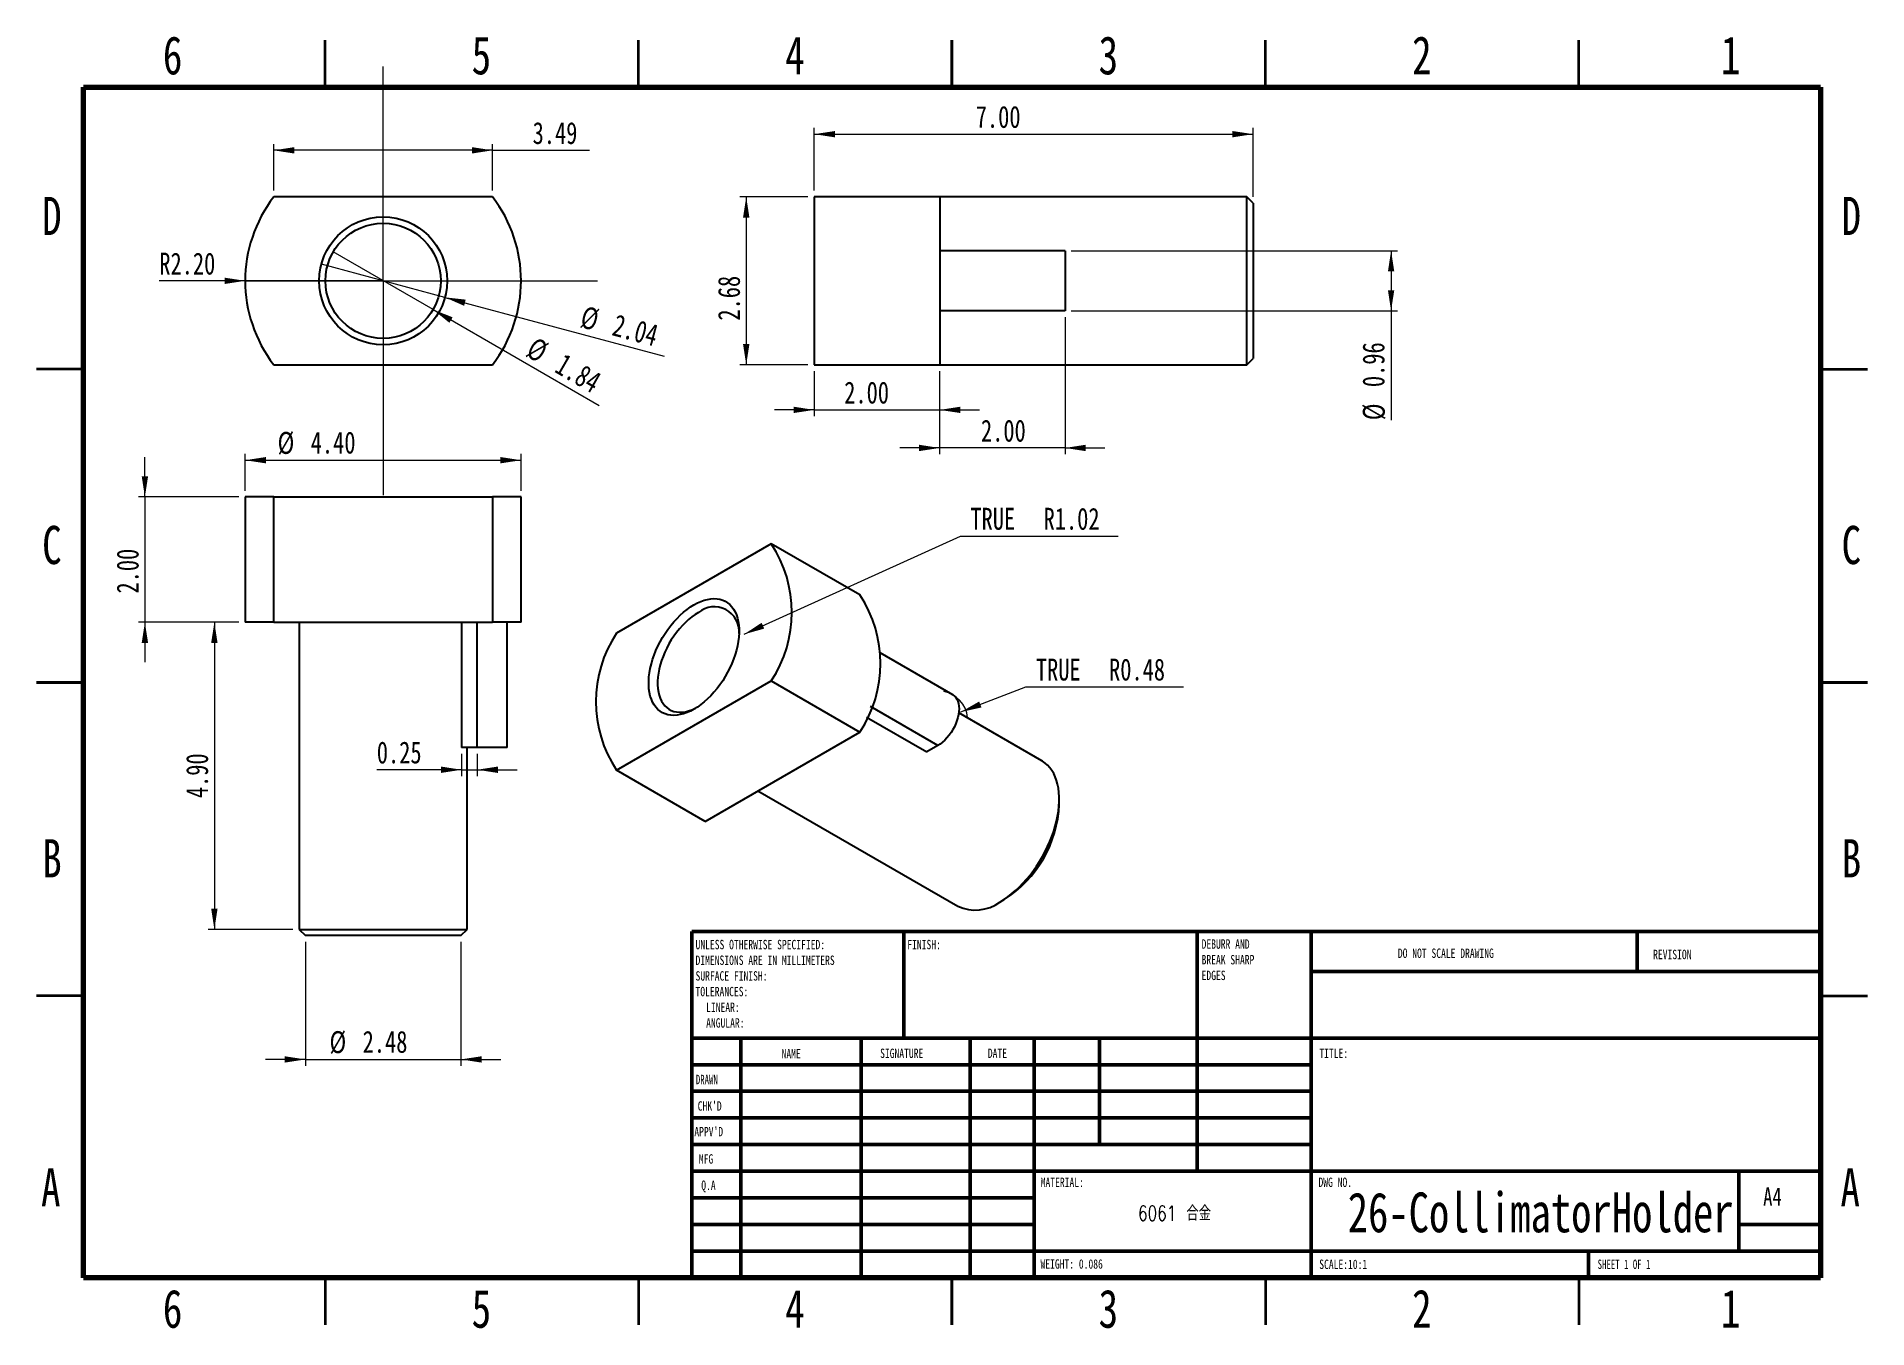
# Model space of a CAD drawing. Header units: millimetres. Extents: x 2 to 294, y 2 to 208.
import ezdxf

# ---------------------------------------------------------------- set-up
doc = ezdxf.new("R2010")
doc.units = ezdxf.units.MM
doc.styles.add('SLDTEXTSTYLE0', font='TXT', dxfattribs={"width": 0.75})
doc.styles.add('SLDTEXTSTYLE1', font='TXT', dxfattribs={"width": 0.686449})
doc.styles.add('SLDTEXTSTYLE2', font='TXT', dxfattribs={"width": 0.6875})
doc.styles.add('SLDTEXTSTYLE3', font='TXT', dxfattribs={"width": 0.75, "bigfont": 'bigfont'})
doc.dimstyles.new('SLDDIMSTYLE0', dxfattribs={"dimtxt": 3.5, "dimasz": 3.302, "dimexe": 0, "dimexo": 0.0625, "dimgap": 0.875, "dimtad": 1, "dimlfac": 0.1, "dimrnd": 1e-09, "dimzin": 12, "dimdsep": 46, "dimtxsty": 'SLDTEXTSTYLE0', "dimblk1": 'NONE', "dimsah": 1, "dimcen": 0, "dimadec": 0, "dimazin": 3, "dimtfac": 1, "dimtmove": 0, "dimatfit": 3, "dimldrblk": 'NONE', "dimfxl": 0, "dimfrac": 2, "dimtolj": 1, "dimtzin": 12, "dimarcsym": 0})
doc.dimstyles.new('SLDDIMSTYLE1', dxfattribs={"dimtxt": 3.5, "dimasz": 3.302, "dimexe": 0, "dimexo": 0.0625, "dimgap": 0.875, "dimtad": 1, "dimlfac": 0.1, "dimrnd": 1e-09, "dimzin": 4, "dimdsep": 46, "dimtxsty": 'SLDTEXTSTYLE0', "dimsah": 1, "dimcen": 0, "dimadec": 0, "dimazin": 1, "dimtfac": 1, "dimtofl": 0, "dimtmove": 0, "dimatfit": 3, "dimfxl": 0, "dimfrac": 2, "dimtolj": 1, "dimtzin": 12, "dimarcsym": 0})
doc.dimstyles.new('SLDDIMSTYLE2', dxfattribs={"dimtxt": 3.5, "dimasz": 3.302, "dimexe": 0, "dimexo": 0.0625, "dimgap": 0.875, "dimtad": 1, "dimlfac": 0.1, "dimrnd": 1e-09, "dimzin": 12, "dimdsep": 46, "dimtxsty": 'SLDTEXTSTYLE0', "dimsah": 1, "dimcen": 0.09, "dimadec": 0, "dimazin": 3, "dimtfac": 1, "dimtofl": 0, "dimtmove": 0, "dimatfit": 3, "dimfxl": 0, "dimfrac": 2, "dimtolj": 1, "dimtzin": 12, "dimarcsym": 0})
doc.dimstyles.new('SLDDIMSTYLE3', dxfattribs={"dimtxt": 3.5, "dimasz": 3.302, "dimexe": 0, "dimexo": 0.0625, "dimgap": 0.875, "dimtad": 1, "dimlfac": 0.1, "dimrnd": 1e-09, "dimzin": 4, "dimdsep": 46, "dimtxsty": 'SLDTEXTSTYLE0', "dimsah": 1, "dimcen": 0.09, "dimadec": 0, "dimazin": 1, "dimtfac": 1, "dimtofl": 0, "dimtmove": 0, "dimatfit": 3, "dimfxl": 0, "dimfrac": 2, "dimtolj": 1, "dimtzin": 12, "dimarcsym": 0})
doc.dimstyles.new('SLDDIMSTYLE4', dxfattribs={"dimtxt": 3.5, "dimasz": 3.302, "dimexe": 0, "dimexo": 0.0625, "dimgap": 0.875, "dimtad": 1, "dimlfac": 0.1, "dimrnd": 1e-09, "dimzin": 4, "dimdsep": 46, "dimtxsty": 'SLDTEXTSTYLE0', "dimsah": 1, "dimcen": 0.09, "dimadec": 0, "dimazin": 1, "dimtfac": 1, "dimtmove": 0, "dimatfit": 0, "dimfxl": 0, "dimfrac": 2, "dimtolj": 1, "dimtzin": 12, "dimarcsym": 0})
doc.dimstyles.new('SLDDIMSTYLE5', dxfattribs={"dimtxt": 3.5, "dimasz": 3.302, "dimexe": 0, "dimexo": 0.0625, "dimgap": 0.875, "dimtad": 1, "dimlfac": 0.1, "dimrnd": 1e-09, "dimdsep": 46, "dimtxsty": 'SLDTEXTSTYLE0', "dimsah": 1, "dimcen": 0.09, "dimadec": 0, "dimazin": 2, "dimtfac": 1, "dimtofl": 0, "dimtmove": 0, "dimatfit": 3, "dimfxl": 0, "dimfrac": 2, "dimtolj": 1, "dimtzin": 12, "dimarcsym": 0})
doc.dimstyles.new('SLDDIMSTYLE6', dxfattribs={"dimtxt": 3.5, "dimasz": 3.302, "dimexe": 0, "dimexo": 0.0625, "dimgap": 0.875, "dimtad": 1, "dimlfac": 0.1, "dimrnd": 1e-09, "dimzin": 12, "dimdsep": 46, "dimtxsty": 'SLDTEXTSTYLE0', "dimsah": 1, "dimcen": 0.09, "dimadec": 0, "dimazin": 3, "dimtfac": 1, "dimtmove": 0, "dimatfit": 0, "dimfxl": 0, "dimfrac": 2, "dimtolj": 1, "dimtzin": 12, "dimarcsym": 0})
doc.dimstyles.new('SLDDIMSTYLE7', dxfattribs={"dimtxt": 3.5, "dimasz": 3.302, "dimexe": 0, "dimexo": 0.0625, "dimgap": 0.875, "dimtad": 1, "dimlfac": 0.1, "dimrnd": 1e-09, "dimdsep": 46, "dimtxsty": 'SLDTEXTSTYLE0', "dimsah": 1, "dimcen": 0.09, "dimadec": 0, "dimazin": 2, "dimtfac": 1, "dimtmove": 0, "dimatfit": 0, "dimfxl": 0, "dimfrac": 2, "dimtolj": 1, "dimtzin": 12, "dimarcsym": 0})
doc.dimstyles.new('SLDDIMSTYLE8', dxfattribs={"dimtxt": 3.5, "dimasz": 3.302, "dimexe": 0, "dimexo": 0.0625, "dimgap": 0.875, "dimtad": 0, "dimtih": 1, "dimtoh": 1, "dimlfac": 0.1, "dimrnd": 1e-09, "dimzin": 12, "dimdsep": 46, "dimtxsty": 'SLDTEXTSTYLE0', "dimsah": 1, "dimcen": 0, "dimadec": 0, "dimazin": 3, "dimtfac": 1, "dimtofl": 0, "dimtmove": 0, "dimatfit": 3, "dimfxl": 0, "dimfrac": 2, "dimtolj": 1, "dimtzin": 12, "dimarcsym": 0})
doc.dimstyles.new('SLDDIMSTYLE9', dxfattribs={"dimtxt": 3.5, "dimasz": 3.302, "dimexe": 0, "dimexo": 0.0625, "dimgap": 0.875, "dimtad": 0, "dimtih": 1, "dimtoh": 1, "dimlfac": 0.1, "dimrnd": 1e-09, "dimdsep": 46, "dimtxsty": 'SLDTEXTSTYLE0', "dimsah": 1, "dimcen": 0, "dimadec": 0, "dimazin": 2, "dimtfac": 1, "dimtofl": 0, "dimtmove": 0, "dimatfit": 3, "dimfxl": 0, "dimfrac": 2, "dimtolj": 1, "dimtzin": 12, "dimarcsym": 0})

# ---------------------------------------------------------------- blocks, each defined once
blk = doc.blocks.new('SW_NOTE_0')
at = {"color": 0, "linetype": 'Continuous', "lineweight": 0, "char_height": 1.5, "attachment_point": 1, "style": 'SLDTEXTSTYLE0'}
for s, insert in [('UNLESS OTHERWISE SPECIFIED:', (0, 1.93)), ('DIMENSIONS ARE IN MILLIMETERS', (0, -0.57)), ('TOLERANCES:', (0, -5.57)), ('SURFACE FINISH:', (0, -3.07)), ('LINEAR:', (1.69, -8.07)), ('ANGULAR:', (1.69, -10.57))]:
    blk.add_mtext(s, dxfattribs=dict(at, insert=insert))
blk = doc.blocks.new('SW_NOTE_0_1')
at = {"color": 0, "linetype": 'Continuous', "lineweight": 0, "char_height": 1.5, "attachment_point": 1, "style": 'SLDTEXTSTYLE0'}
for s, insert in [('DEBURR AND', (0, 1.93)), ('BREAK SHARP', (0, -0.57)), ('EDGES', (0, -3.07))]:
    blk.add_mtext(s, dxfattribs=dict(at, insert=insert))
blk = doc.blocks.new('_D')
at = {"color": 7, "linetype": 'Continuous', "lineweight": 0}
for q in [(49.8, 173.68), (92.24, 149.17)]:
    blk.add_line((65.74, 164.48), q, dxfattribs=at)
at = {"color": 7, "linetype": 'Continuous', "lineweight": 18}
blk.add_solid([(65.74, 164.48), (68.34, 162.38), (68.85, 163.26)], dxfattribs=at)
at = {"color": 7, "linetype": 'Continuous', "lineweight": 18, "char_height": 3.5, "attachment_point": 1, "rotation": 330, "style": 'SLDTEXTSTYLE0'}
for s, insert in [('%%c', (82.08, 160.24)), ('1.84', (86.68, 157.65))]:
    blk.add_mtext(s, dxfattribs=dict(at, insert=insert))
blk = doc.blocks.new('_None')
blk = doc.blocks.new('_D_1')
at = {"color": 7, "linetype": 'Continuous', "lineweight": 0}
for q in [(47.92, 171.72), (102.58, 157.07)]:
    blk.add_line((67.62, 166.44), q, dxfattribs=at)
at = {"color": 7, "linetype": 'Continuous', "lineweight": 18}
blk.add_solid([(67.62, 166.44), (70.68, 165.09), (70.94, 166.07)], dxfattribs=at)
at = {"color": 7, "linetype": 'Continuous', "lineweight": 18, "char_height": 3.5, "attachment_point": 1, "rotation": 345, "style": 'SLDTEXTSTYLE0'}
for s, insert in [('%%c', (89.9, 165.13)), ('2.04', (95.01, 163.82))]:
    blk.add_mtext(s, dxfattribs=dict(at, insert=insert))
blk = doc.blocks.new('_D_2')
at = {"color": 7, "linetype": 'Continuous', "lineweight": 0}
for q in [(22.07, 169.08), (57.77, 169.08)]:
    blk.add_line((35.77, 169.08), q, dxfattribs=at)
at = {"color": 7, "linetype": 'Continuous', "lineweight": 18}
blk.add_solid([(35.77, 169.08), (32.47, 169.58), (32.47, 168.57)], dxfattribs=at)
at = {"color": 7, "linetype": 'Continuous', "lineweight": 18, "insert": (22.07, 173.58), "char_height": 3.5, "attachment_point": 1, "style": 'SLDTEXTSTYLE0'}
blk.add_mtext('R2.20', dxfattribs=at)
blk = doc.blocks.new('_D_3')
at = {"color": 7, "linetype": 'Continuous', "lineweight": 0}
for p, q in [((40.32, 183.48), (40.32, 190.9)), ((75.22, 189.9), (40.32, 189.9)), ((75.22, 183.48), (75.22, 190.9)), ((75.22, 189.9), (90.66, 189.9))]:
    blk.add_line(p, q, dxfattribs=at)
at = {"color": 7, "linetype": 'Continuous', "lineweight": 18}
for points in [[(40.32, 189.9), (43.62, 189.39), (43.62, 190.41)], [(75.22, 189.9), (71.92, 190.41), (71.92, 189.39)]]:
    blk.add_solid(points, dxfattribs=at)
at = {"color": 7, "linetype": 'Continuous', "lineweight": 18, "insert": (81.61, 194.41), "char_height": 3.5, "attachment_point": 1, "style": 'SLDTEXTSTYLE0'}
blk.add_mtext('3.49', dxfattribs=at)
blk = doc.blocks.new('SW_CENTERMARKSYMBOL_0')
at = {"color": 0, "linetype": 'Continuous', "lineweight": 18}
for p, q in [((0, 25), (0, 34.2)), ((0, 0), (0, 25)), ((-25, 0), (-34.2, 0)), ((0, 0), (-25, 0)), ((0, 0), (0, -25)), ((0, 0), (25, 0)), ((25, 0), (34.2, 0)), ((0, -25), (0, -34.2))]:
    blk.add_line(p, q, dxfattribs=at)
blk = doc.blocks.new('_D_4')
at = {"color": 7, "linetype": 'Continuous', "lineweight": 0}
for p, q in [((125.53, 182.48), (114.68, 182.48)), ((115.68, 182.48), (115.68, 155.68)), ((125.53, 155.68), (114.68, 155.68))]:
    blk.add_line(p, q, dxfattribs=at)
at = {"color": 7, "linetype": 'Continuous', "lineweight": 18}
for points in [[(115.68, 182.48), (115.17, 179.17), (116.19, 179.17)], [(115.68, 155.68), (116.19, 158.98), (115.17, 158.98)]]:
    blk.add_solid(points, dxfattribs=at)
at = {"color": 7, "linetype": 'Continuous', "lineweight": 18, "insert": (111.17, 162.73), "char_height": 3.5, "attachment_point": 1, "rotation": 90, "style": 'SLDTEXTSTYLE0'}
blk.add_mtext('2.68', dxfattribs=at)
blk = doc.blocks.new('_D_5')
at = {"color": 7, "linetype": 'Continuous', "lineweight": 0}
for p, q in [((126.53, 183.48), (126.53, 193.48)), ((196.53, 182.48), (196.53, 193.48)), ((126.53, 192.48), (196.53, 192.48))]:
    blk.add_line(p, q, dxfattribs=at)
at = {"color": 7, "linetype": 'Continuous', "lineweight": 18}
for points in [[(126.53, 192.48), (129.84, 191.97), (129.84, 192.98)], [(196.53, 192.48), (193.23, 192.98), (193.23, 191.97)]]:
    blk.add_solid(points, dxfattribs=at)
at = {"color": 7, "linetype": 'Continuous', "lineweight": 18, "insert": (152.29, 196.99), "char_height": 3.5, "attachment_point": 1, "style": 'SLDTEXTSTYLE0'}
blk.add_mtext('7.00', dxfattribs=at)
blk = doc.blocks.new('_D_6')
at = {"color": 7, "linetype": 'Continuous', "lineweight": 0}
for p, q in [((126.53, 154.68), (126.53, 147.48)), ((146.53, 154.68), (146.53, 147.48)), ((126.53, 148.48), (120.18, 148.48)), ((126.53, 148.48), (146.53, 148.48)), ((146.53, 148.48), (152.88, 148.48))]:
    blk.add_line(p, q, dxfattribs=at)
at = {"color": 7, "linetype": 'Continuous', "lineweight": 18}
for points in [[(126.53, 148.48), (123.23, 148.99), (123.23, 147.98)], [(146.53, 148.48), (149.84, 147.98), (149.84, 148.99)]]:
    blk.add_solid(points, dxfattribs=at)
at = {"color": 7, "linetype": 'Continuous', "lineweight": 18, "insert": (131.31, 153), "char_height": 3.5, "attachment_point": 1, "style": 'SLDTEXTSTYLE0'}
blk.add_mtext('2.00', dxfattribs=at)
blk = doc.blocks.new('_D_7')
at = {"color": 7, "linetype": 'Continuous', "lineweight": 0}
for p, q in [((166.53, 163.28), (166.53, 141.41)), ((146.53, 154.68), (146.53, 141.41)), ((146.53, 142.41), (140.18, 142.41)), ((166.53, 142.41), (146.53, 142.41)), ((166.53, 142.41), (172.88, 142.41))]:
    blk.add_line(p, q, dxfattribs=at)
at = {"color": 7, "linetype": 'Continuous', "lineweight": 18}
for points in [[(146.53, 142.41), (143.23, 142.92), (143.23, 141.9)], [(166.53, 142.41), (169.84, 141.9), (169.84, 142.92)]]:
    blk.add_solid(points, dxfattribs=at)
at = {"color": 7, "linetype": 'Continuous', "lineweight": 18, "insert": (153.12, 146.92), "char_height": 3.5, "attachment_point": 1, "style": 'SLDTEXTSTYLE0'}
blk.add_mtext('2.00', dxfattribs=at)
blk = doc.blocks.new('_D_8')
at = {"color": 7, "linetype": 'Continuous', "lineweight": 0}
for p, q in [((167.53, 173.88), (219.53, 173.88)), ((218.53, 173.88), (218.53, 164.28)), ((167.53, 164.28), (219.53, 164.28)), ((218.53, 164.28), (218.53, 146.84))]:
    blk.add_line(p, q, dxfattribs=at)
at = {"color": 7, "linetype": 'Continuous', "lineweight": 18}
for points in [[(218.53, 173.88), (218.03, 170.57), (219.04, 170.57)], [(218.53, 164.28), (219.04, 167.58), (218.03, 167.58)]]:
    blk.add_solid(points, dxfattribs=at)
at = {"color": 7, "linetype": 'Continuous', "lineweight": 18, "char_height": 3.5, "attachment_point": 1, "rotation": 90, "style": 'SLDTEXTSTYLE0'}
for s, insert in [('0.96', (213.97, 152.12)), ('%%c', (214.02, 146.84))]:
    blk.add_mtext(s, dxfattribs=dict(at, insert=insert))
blk = doc.blocks.new('_D_9')
at = {"color": 7, "linetype": 'Continuous', "lineweight": 0}
for p, q in [((45.37, 63.59), (45.37, 43.84)), ((70.17, 63.59), (70.17, 43.84)), ((45.37, 44.84), (39.02, 44.84)), ((45.37, 44.84), (70.17, 44.84)), ((70.17, 44.84), (76.52, 44.84))]:
    blk.add_line(p, q, dxfattribs=at)
at = {"color": 7, "linetype": 'Continuous', "lineweight": 18}
for points in [[(45.37, 44.84), (42.07, 45.34), (42.07, 44.33)], [(70.17, 44.84), (73.47, 44.33), (73.47, 45.34)]]:
    blk.add_solid(points, dxfattribs=at)
at = {"color": 7, "linetype": 'Continuous', "lineweight": 18, "char_height": 3.5, "attachment_point": 1, "style": 'SLDTEXTSTYLE0'}
for s, insert in [('%%c', (49.22, 49.35)), ('2.48', (54.5, 49.4))]:
    blk.add_mtext(s, dxfattribs=dict(at, insert=insert))
blk = doc.blocks.new('_D_10')
at = {"color": 7, "linetype": 'Continuous', "lineweight": 0}
for p, q in [((34.77, 114.59), (29.85, 114.59)), ((30.85, 114.59), (30.85, 65.59)), ((43.37, 65.59), (29.85, 65.59))]:
    blk.add_line(p, q, dxfattribs=at)
at = {"color": 7, "linetype": 'Continuous', "lineweight": 18}
for points in [[(30.85, 114.59), (30.34, 111.29), (31.36, 111.29)], [(30.85, 65.59), (31.36, 68.9), (30.34, 68.9)]]:
    blk.add_solid(points, dxfattribs=at)
at = {"color": 7, "linetype": 'Continuous', "lineweight": 18, "insert": (26.34, 86.53), "char_height": 3.5, "attachment_point": 1, "rotation": 90, "style": 'SLDTEXTSTYLE0'}
blk.add_mtext('4.90', dxfattribs=at)
blk = doc.blocks.new('_D_11')
at = {"color": 7, "linetype": 'Continuous', "lineweight": 0}
for p, q in [((19.77, 134.59), (19.77, 140.94)), ((34.77, 134.59), (18.77, 134.59)), ((19.77, 134.59), (19.77, 114.59)), ((34.77, 114.59), (18.77, 114.59)), ((19.77, 114.59), (19.77, 108.24))]:
    blk.add_line(p, q, dxfattribs=at)
at = {"color": 7, "linetype": 'Continuous', "lineweight": 18}
for points in [[(19.77, 134.59), (20.28, 137.9), (19.26, 137.9)], [(19.77, 114.59), (19.26, 111.29), (20.28, 111.29)]]:
    blk.add_solid(points, dxfattribs=at)
at = {"color": 7, "linetype": 'Continuous', "lineweight": 18, "insert": (15.26, 119.18), "char_height": 3.5, "attachment_point": 1, "rotation": 90, "style": 'SLDTEXTSTYLE0'}
blk.add_mtext('2.00', dxfattribs=at)
blk = doc.blocks.new('_D_12')
at = {"color": 7, "linetype": 'Continuous', "lineweight": 0}
for p, q in [((35.77, 135.59), (35.77, 141.45)), ((35.77, 140.45), (79.77, 140.45)), ((79.77, 135.59), (79.77, 141.45))]:
    blk.add_line(p, q, dxfattribs=at)
at = {"color": 7, "linetype": 'Continuous', "lineweight": 18}
for points in [[(35.77, 140.45), (39.07, 139.95), (39.07, 140.96)], [(79.77, 140.45), (76.47, 140.96), (76.47, 139.95)]]:
    blk.add_solid(points, dxfattribs=at)
at = {"color": 7, "linetype": 'Continuous', "lineweight": 18, "char_height": 3.5, "attachment_point": 1, "style": 'SLDTEXTSTYLE0'}
for s, insert in [('%%c', (40.94, 144.97)), ('4.40', (46.22, 145.02))]:
    blk.add_mtext(s, dxfattribs=dict(at, insert=insert))
blk = doc.blocks.new('_D_13')
at = {"color": 7, "linetype": 'Continuous', "lineweight": 0}
for p, q in [((70.28, 93.59), (70.28, 90.06)), ((72.77, 93.59), (72.77, 90.06)), ((70.28, 91.06), (56.76, 91.06)), ((70.28, 91.06), (72.77, 91.06)), ((72.77, 91.06), (79.12, 91.06))]:
    blk.add_line(p, q, dxfattribs=at)
at = {"color": 7, "linetype": 'Continuous', "lineweight": 18}
for points in [[(70.28, 91.06), (66.98, 91.57), (66.98, 90.55)], [(72.77, 91.06), (76.07, 90.55), (76.07, 91.57)]]:
    blk.add_solid(points, dxfattribs=at)
at = {"color": 7, "linetype": 'Continuous', "lineweight": 18, "insert": (56.76, 95.57), "char_height": 3.5, "attachment_point": 1, "style": 'SLDTEXTSTYLE0'}
blk.add_mtext('0.25', dxfattribs=at)
blk = doc.blocks.new('_D_14')
at = {"color": 7, "linetype": 'Continuous', "lineweight": 0}
for p, q in [((115.34, 112.68), (149.84, 128.35)), ((149.84, 128.35), (174.99, 128.35))]:
    blk.add_line(p, q, dxfattribs=at)
at = {"color": 7, "linetype": 'Continuous', "lineweight": 18}
blk.add_solid([(115.34, 112.68), (118.55, 113.58), (118.13, 114.51)], dxfattribs=at)
at = {"color": 7, "linetype": 'Continuous', "lineweight": 18, "char_height": 3.5, "attachment_point": 1, "style": 'SLDTEXTSTYLE0'}
for s, insert in [('TRUE', (151.43, 132.86)), ('R1.02', (163.11, 132.86))]:
    blk.add_mtext(s, dxfattribs=dict(at, insert=insert))
blk = doc.blocks.new('_D_15')
at = {"color": 7, "linetype": 'Continuous', "lineweight": 0}
for p, q in [((149.93, 100.28), (160.29, 104.29)), ((160.29, 104.29), (185.44, 104.29))]:
    blk.add_line(p, q, dxfattribs=at)
at = {"color": 7, "linetype": 'Continuous', "lineweight": 18}
blk.add_arc((146.23, 98.84), 4.8, 6.8648, 78.3539, dxfattribs=at)
blk.add_solid([(149.93, 100.28), (153.2, 101), (152.83, 101.95)], dxfattribs=at)
at = {"color": 7, "linetype": 'Continuous', "lineweight": 18, "char_height": 3.5, "attachment_point": 1, "style": 'SLDTEXTSTYLE0'}
for s, insert in [('TRUE', (161.88, 108.8)), ('R0.48', (173.55, 108.8))]:
    blk.add_mtext(s, dxfattribs=dict(at, insert=insert))

msp = doc.modelspace()

# ---------------------------------------------------------------- linework, layer by layer
at = {"color": 7, "linetype": 'Continuous', "lineweight": 35}
for p, q in [((48.5, 200), (48.5, 207.5)), ((98.5, 200), (98.5, 207.5)), ((148.5, 207.5), (148.5, 200)), ((148.5, 200), (148.5, 207.5)), ((198.5, 200), (198.5, 207.5)), ((248.5, 200), (248.5, 207.5)), ((10, 155), (2.5, 155)), ((287, 155), (294.5, 155)), ((2.5, 105), (10, 105)), ((10, 105), (2.5, 105)), ((294.5, 105), (287, 105)), ((287, 105), (294.5, 105)), ((10, 55), (2.5, 55)), ((287, 55), (294.5, 55)), ((48.5, 10), (48.5, 2.5)), ((98.5, 10), (98.5, 2.5)), ((148.5, 2.5), (148.5, 10)), ((148.5, 10), (148.5, 2.5)), ((198.5, 10), (198.5, 2.5)), ((248.5, 10), (248.5, 2.5))]:
    msp.add_line(p, q, dxfattribs=at)
at = {"color": 7, "linetype": 'Continuous', "lineweight": 70}
for p, q in [((10, 10), (10, 200)), ((10, 200), (287, 200)), ((287, 200), (287, 10)), ((287, 10), (10, 10))]:
    msp.add_line(p, q, dxfattribs=at)
at = {"color": 7, "linetype": 'Continuous', "lineweight": 25}
for p, q in [((75.217, 182.476), (40.321, 182.476)), ((146.533, 182.476), (126.533, 182.476)), ((126.533, 182.476), (126.533, 155.676)), ((195.533, 182.476), (146.533, 182.476)), ((146.533, 182.476), (146.533, 155.676)), ((196.533, 181.476), (195.533, 182.476)), ((195.533, 155.676), (195.533, 182.476)), ((196.533, 181.476), (196.533, 156.676)), ((166.533, 173.876), (146.533, 173.876)), ((166.533, 173.876), (166.533, 164.276)), ((166.533, 164.276), (146.533, 164.276)), ((40.321, 155.676), (75.217, 155.676)), ((126.533, 155.676), (146.533, 155.676)), ((146.533, 155.676), (195.533, 155.676)), ((195.533, 155.676), (196.533, 156.676)), ((35.769, 134.593), (35.769, 114.593)), ((40.321, 134.593), (35.769, 134.593)), ((40.321, 114.593), (40.321, 134.593)), ((40.321, 134.593), (75.217, 134.593)), ((75.217, 134.593), (75.217, 114.593)), ((79.769, 134.593), (75.217, 134.593)), ((79.769, 114.593), (79.769, 134.593)), ((119.672, 127.113), (94.997, 112.868)), ((133.815, 118.949), (119.672, 127.113)), ((40.321, 114.593), (35.769, 114.593)), ((40.321, 114.593), (57.769, 114.593)), ((44.369, 114.593), (44.369, 65.593)), ((57.769, 114.593), (75.217, 114.593)), ((70.28, 114.593), (70.28, 94.593)), ((72.769, 94.593), (72.769, 114.593)), ((79.769, 114.593), (75.217, 114.593)), ((77.569, 94.593), (77.569, 114.593)), ((148.625, 103.001), (137.033, 109.693)), ((94.997, 90.985), (119.672, 105.23)), ((119.672, 105.23), (133.815, 97.065)), ((134.86, 99.453), (144.465, 93.908)), ((162.825, 92.488), (149.574, 100.137)), ((121.477, 89.943), (133.815, 97.065)), ((72.769, 94.593), (70.28, 94.593)), ((71.169, 65.593), (71.169, 94.593)), ((77.569, 94.593), (72.769, 94.593)), ((146.226, 94.924), (144.465, 93.908)), ((109.139, 82.821), (94.997, 90.985)), ((109.139, 82.821), (121.477, 89.943)), ((117.553, 87.678), (149.426, 69.278)), ((165.6, 85.536), (165.6, 86.353)), ((156.127, 69.942), (156.834, 70.35)), ((44.369, 65.593), (45.369, 64.593)), ((44.369, 65.593), (57.769, 65.593)), ((57.769, 64.593), (45.369, 64.593)), ((57.769, 65.593), (71.169, 65.593)), ((70.169, 64.593), (57.769, 64.593)), ((70.169, 64.593), (71.169, 65.593))]:
    msp.add_line(p, q, dxfattribs=at)
at = {"color": 8, "linetype": 'Continuous', "lineweight": 25}
msp.add_line((146.226, 94.924), (135.475, 101.13), dxfattribs=at)
at = {"color": 7, "linetype": 'Continuous', "lineweight": 50}
for p, q in [((107, 65.25), (287, 65.25)), ((107, 65.25), (107, 10)), ((140.8, 48.25), (140.8, 65.25)), ((187.6, 65.25), (187.6, 27)), ((205.8, 65.25), (205.8, 10)), ((257.8, 58.875), (257.8, 65.25)), ((287, 58.875), (205.8, 58.875)), ((287, 48.25), (107, 48.25)), ((114.8, 48.25), (114.8, 10)), ((133.991, 48.25), (133.991, 10)), ((151.399, 48.25), (151.399, 10)), ((161.6, 10), (161.6, 48.25)), ((172, 31.25), (172, 48.25)), ((205.8, 44), (107, 44)), ((205.8, 39.75), (107, 39.75)), ((205.8, 35.5), (107, 35.5)), ((205.8, 31.25), (107, 31.25)), ((161.6, 27), (107, 27)), ((161.6, 27), (287, 27)), ((274, 14.25), (274, 27)), ((161.6, 22.75), (107, 22.75)), ((161.6, 18.5), (107, 18.5)), ((287, 18.5), (274, 18.5)), ((107, 14.25), (287, 14.25)), ((250, 10), (250, 14.25))]:
    msp.add_line(p, q, dxfattribs=at)
at = {"color": 7, "linetype": 'Continuous', "lineweight": 25, "flags": 128}
for points in [[(107.335, 117.378), (107.887, 117.672), (108.436, 117.915), (108.978, 118.107), (109.511, 118.246), (110.031, 118.33), (110.535, 118.36), (111.02, 118.336), (111.484, 118.257), (111.924, 118.123), (112.336, 117.937), (112.719, 117.699), (113.071, 117.409), (113.389, 117.071), (113.671, 116.685), (113.916, 116.255), (114.123, 115.783), (114.289, 115.271), (114.415, 114.722), (114.5, 114.14), (114.542, 113.528), (114.542, 112.89), (114.5, 112.23), (114.415, 111.551), (114.289, 110.857), (114.123, 110.152), (113.916, 109.441), (113.671, 108.728), (113.389, 108.016), (113.071, 107.311), (112.719, 106.616), (112.336, 105.935), (111.924, 105.272), (111.484, 104.632), (111.02, 104.017), (110.535, 103.432), (110.031, 102.88), (109.511, 102.364), (108.978, 101.888), (108.436, 101.453), (107.887, 101.063), (107.335, 100.72), (106.783, 100.426), (106.234, 100.182), (105.691, 99.99), (105.159, 99.852), (104.639, 99.767), (104.134, 99.737), (103.649, 99.762), (103.185, 99.841), (102.746, 99.974), (102.333, 100.161), (101.95, 100.399), (101.599, 100.688), (101.281, 101.027), (100.998, 101.412), (100.753, 101.842), (100.547, 102.315), (100.38, 102.827), (100.254, 103.376), (100.17, 103.957), (100.128, 104.569), (100.128, 105.207), (100.17, 105.868), (100.254, 106.547), (100.38, 107.241), (100.547, 107.945), (100.753, 108.656), (100.998, 109.37), (101.281, 110.081), (101.599, 110.787), (101.95, 111.482), (102.333, 112.163), (102.746, 112.825), (103.185, 113.466), (103.649, 114.08), (104.134, 114.665), (104.639, 115.217), (105.159, 115.733), (105.691, 116.21), (106.234, 116.644), (106.783, 117.034), (107.335, 117.378)], [(108.042, 116.153), (107.518, 115.826), (106.998, 115.453), (106.485, 115.036), (105.982, 114.577), (105.492, 114.08), (105.019, 113.547), (104.565, 112.983), (104.134, 112.39), (103.728, 111.773), (103.35, 111.136), (103.003, 110.483), (102.688, 109.817), (102.408, 109.144), (102.165, 108.468), (101.959, 107.793), (101.793, 107.123), (101.668, 106.464), (101.584, 105.818), (101.542, 105.191), (101.542, 104.586), (101.584, 104.007), (101.668, 103.458), (101.793, 102.943), (101.959, 102.465), (102.165, 102.027), (102.408, 101.632), (102.688, 101.282), (103.003, 100.981), (103.35, 100.728), (103.728, 100.527), (104.134, 100.379), (104.565, 100.284), (105.019, 100.244), (105.492, 100.258), (105.982, 100.326), (106.485, 100.448), (106.998, 100.623), (107.518, 100.851), (107.699, 100.941)], [(148.625, 103.001), (148.626, 103.001), (148.879, 102.819), (149.099, 102.588), (149.284, 102.31), (149.429, 101.988), (149.535, 101.626), (149.598, 101.23), (149.62, 100.803), (149.598, 100.352), (149.535, 99.882), (149.429, 99.399), (149.284, 98.908), (149.099, 98.418), (148.879, 97.932), (148.626, 97.458), (148.342, 97.001), (148.031, 96.568), (147.698, 96.163), (147.347, 95.791), (146.981, 95.459), (146.606, 95.168), (146.226, 94.924)], [(156.125, 69.941), (156.758, 70.331), (157.388, 70.768), (158.012, 71.25), (158.628, 71.775), (159.233, 72.341), (159.824, 72.945), (160.399, 73.584), (160.954, 74.256), (161.488, 74.958), (161.997, 75.686), (162.481, 76.437), (162.936, 77.208), (163.361, 77.996), (163.753, 78.796), (164.112, 79.606), (164.434, 80.421), (164.72, 81.239), (164.967, 82.055), (165.175, 82.865), (165.342, 83.667), (165.468, 84.457), (165.553, 85.23), (165.595, 85.984), (165.595, 86.715), (165.553, 87.42), (165.468, 88.096), (165.342, 88.74), (165.175, 89.349), (164.967, 89.92), (164.72, 90.45), (164.434, 90.938), (164.112, 91.381), (163.753, 91.777), (163.361, 92.124), (162.936, 92.421), (162.825, 92.488)]]:
    msp.add_lwpolyline(points, dxfattribs=at)
at = {"color": 7, "linetype": 'Continuous', "lineweight": 25}
for radius in [10.2, 9.2]:
    msp.add_circle((57.769, 169.076), radius, dxfattribs=at)
for centre, radius, start, end in [((57.769, 169.076), 22, 142.4762, 217.5238), ((57.769, 169.076), 22, 322.4762, 37.5238), ((103.13, 116.171), 19.834, 326.519, 33.481), ((110.573, 113.086), 3.976, 355.71094, 129.53143), ((117.272, 108.007), 19.834, 326.519, 33.481), ((111.54, 101.926), 19.834, 146.519, 213.481), ((146.607, 86.377), 19.012, 302.53564, 357.46436), ((152.203, 75.393), 6.716, 245.5757, 305.73476)]:
    msp.add_arc(centre, radius, start, end, dxfattribs=at)

# ---------------------------------------------------------------- block references
at = {"color": 7, "linetype": 'Continuous', "lineweight": 0}
for name, p in [('SW_CENTERMARKSYMBOL_0', (57.769, 169.076)), ('SW_NOTE_0', (107.594, 61.987)), ('SW_NOTE_0_1', (188.309, 62.069))]:
    msp.add_blockref(name, p, dxfattribs=at)

# ---------------------------------------------------------------- texts
for s, insert, char_height, attachment_point, style in [('6', (24.189, 208.114), 6.096, 2, 'SLDTEXTSTYLE0'), ('5', (73.439, 208.114), 6.096, 2, 'SLDTEXTSTYLE0'), ('4', (123.439, 208.114), 6.096, 2, 'SLDTEXTSTYLE0'), ('3', (173.439, 208.114), 6.096, 2, 'SLDTEXTSTYLE0'), ('2', (223.439, 208.114), 6.096, 2, 'SLDTEXTSTYLE0'), ('1', (272.689, 208.114), 6.096, 2, 'SLDTEXTSTYLE0'), ('D', (4.93, 182.476), 6.096, 2, 'SLDTEXTSTYLE0'), ('D', (291.93, 182.476), 6.096, 2, 'SLDTEXTSTYLE0'), ('C', (4.937, 129.976), 6.096, 2, 'SLDTEXTSTYLE0'), ('C', (291.937, 129.976), 6.096, 2, 'SLDTEXTSTYLE0'), ('B', (4.953, 79.976), 6.096, 2, 'SLDTEXTSTYLE0'), ('B', (291.953, 79.976), 6.096, 2, 'SLDTEXTSTYLE0'), ('FINISH:', (141.371, 63.919), 1.5, 1, 'SLDTEXTSTYLE0'), ('DO NOT SCALE DRAWING', (219.615, 62.533), 1.5, 1, 'SLDTEXTSTYLE0'), ('REVISION', (260.328, 62.335), 1.5, 1, 'SLDTEXTSTYLE0'), ('NAME', (121.322, 46.501), 1.5, 1, 'SLDTEXTSTYLE0'), ('SIGNATURE', (137.034, 46.562), 1.5, 1, 'SLDTEXTSTYLE0'), ('DATE', (154.215, 46.576), 1.5, 1, 'SLDTEXTSTYLE0'), ('TITLE:', (207.09, 46.576), 1.5, 1, 'SLDTEXTSTYLE0'), ('DRAWN', (107.643, 42.385), 1.5, 1, 'SLDTEXTSTYLE1'), ("CHK'D", (107.939, 38.162), 1.5, 1, 'SLDTEXTSTYLE0'), ("APPV'D", (107.402, 34.066), 1.5, 1, 'SLDTEXTSTYLE0'), ('MFG', (108.124, 29.716), 1.5, 1, 'SLDTEXTSTYLE0'), ('A', (4.757, 27.476), 6.096, 2, 'SLDTEXTSTYLE0'), ('A', (291.757, 27.476), 6.096, 2, 'SLDTEXTSTYLE0'), ('Q.A', (108.509, 25.505), 1.5, 1, 'SLDTEXTSTYLE0'), ('MATERIAL:', (162.646, 25.986), 1.5, 1, 'SLDTEXTSTYLE0'), ('DWG NO.', (206.953, 25.986), 1.5, 1, 'SLDTEXTSTYLE0'), ('26-CollimatorHolder', (242.395, 23.607), 6.35, 2, 'SLDTEXTSTYLE0'), ('A4', (277.871, 24.406), 2.9104, 1, 'SLDTEXTSTYLE0'), ('6061 合金', (183.987, 21.486), 2.3813, 2, 'SLDTEXTSTYLE3'), ('WEIGHT: 0.086', (162.618, 12.949), 1.4986, 1, 'SLDTEXTSTYLE0'), ('SCALE:10:1', (207.074, 12.9), 1.5, 1, 'SLDTEXTSTYLE0'), ('SHEET 1 OF 1', (251.478, 12.9), 1.5, 1, 'SLDTEXTSTYLE2'), ('6', (24.189, 8.114), 6.096, 2, 'SLDTEXTSTYLE0'), ('5', (73.439, 8.114), 6.096, 2, 'SLDTEXTSTYLE0'), ('4', (123.439, 8.114), 6.096, 2, 'SLDTEXTSTYLE0'), ('3', (173.439, 8.114), 6.096, 2, 'SLDTEXTSTYLE0'), ('2', (223.439, 8.114), 6.096, 2, 'SLDTEXTSTYLE0'), ('1', (272.689, 8.114), 6.096, 2, 'SLDTEXTSTYLE0')]:
    msp.add_mtext(s, dxfattribs=dict(at, insert=insert, char_height=char_height, attachment_point=attachment_point, style=style))

# ---------------------------------------------------------------- dimensions: what is measured, and where the dimension line sits
at = {"color": 7, "linetype": 'Continuous', "lineweight": 18}
for base, p1, p2, dimstyle, picture, middle in [((196.533, 192.476), (126.533, 182.476), (196.533, 181.476), 'SLDDIMSTYLE3', '_D_5', (156.817, 192.476)), ((40.321, 189.898), (75.217, 182.476), (40.321, 182.476), 'SLDDIMSTYLE2', '_D_3', (86.137, 189.898)), ((146.533, 142.41), (166.533, 164.276), (146.533, 155.676), 'SLDDIMSTYLE4', '_D_7', (157.645, 142.41)), ((146.533, 148.484), (126.533, 155.676), (146.533, 155.676), 'SLDDIMSTYLE4', '_D_6', (135.834, 148.484)), ((72.769, 91.057), (70.28, 94.593), (72.769, 94.593), 'SLDDIMSTYLE7', '_D_13', (61.289, 91.057))]:
    dim = msp.add_linear_dim(base=base, p1=p1, p2=p2, dimstyle=dimstyle, dxfattribs=at)
    dim.commit()
    dim.dimension.update_dxf_attribs({"geometry": picture, "text_midpoint": middle, "dimtype": 160})
for base, p1, p2, dimstyle, picture, middle in [((115.679, 155.676), (126.533, 182.476), (126.533, 155.676), 'SLDDIMSTYLE2', '_D_4', (115.679, 167.258)), ((19.769, 114.593), (35.769, 134.593), (35.769, 114.593), 'SLDDIMSTYLE4', '_D_11', (19.769, 123.705)), ((30.85, 65.593), (35.769, 114.593), (44.369, 65.593), 'SLDDIMSTYLE3', '_D_10', (30.85, 91.057))]:
    dim = msp.add_linear_dim(base=base, p1=p1, p2=p2, angle=90, dimstyle=dimstyle, dxfattribs=at)
    dim.commit()
    dim.dimension.update_dxf_attribs({"geometry": picture, "text_midpoint": middle, "dimtype": 160})
dim = msp.add_radius_dim(center=(57.769, 169.076), mpoint=(35.769, 169.076), dimstyle='SLDDIMSTYLE1', dxfattribs=at)
dim.commit()
dim.dimension.update_dxf_attribs({"geometry": '_D_2', "text_midpoint": (27.882, 169.076), "dimtype": 164})
for p1, p2, picture, middle in [((49.802, 173.676), (65.737, 164.476), '_D', (86.137, 152.698)), ((47.917, 171.716), (67.622, 166.436), '_D_1', (95.751, 158.899))]:
    dim = msp.add_diameter_dim_2p(p1=p1, p2=p2, dimstyle='SLDDIMSTYLE0', dxfattribs=at)
    dim.commit()
    dim.dimension.update_dxf_attribs({"geometry": picture, "text_midpoint": middle, "dimtype": 163})
dim = msp.add_linear_dim(base=(218.533, 164.276), p1=(166.533, 173.876), p2=(166.533, 164.276), angle=90, text='%%c<>', dimstyle='SLDDIMSTYLE5', dxfattribs=at)
dim.commit()
dim.dimension.update_dxf_attribs({"geometry": '_D_8', "text_midpoint": (218.533, 154.006), "dimtype": 160})
for base, p1, p2, dimstyle, picture, middle in [((79.769, 140.455), (35.769, 134.593), (79.769, 134.593), 'SLDDIMSTYLE3', '_D_12', (48.106, 140.455)), ((70.169, 44.835), (45.369, 64.593), (70.169, 64.593), 'SLDDIMSTYLE6', '_D_9', (56.389, 44.835))]:
    dim = msp.add_linear_dim(base=base, p1=p1, p2=p2, text='%%c<>', dimstyle=dimstyle, dxfattribs=at)
    dim.commit()
    dim.dimension.update_dxf_attribs({"geometry": picture, "text_midpoint": middle, "dimtype": 160})
for center, mpoint, dimstyle, picture, middle in [((107.335, 109.049), (115.337, 112.682), 'SLDDIMSTYLE8', '_D_14', (163.213, 131.129)), ((146.226, 98.844), (149.934, 100.28), 'SLDDIMSTYLE9', '_D_15', (173.658, 107.071))]:
    dim = msp.add_radius_dim(center=center, mpoint=mpoint, text='TRUE <>', dimstyle=dimstyle, dxfattribs=at)
    dim.commit()
    dim.dimension.update_dxf_attribs({"geometry": picture, "text_midpoint": middle, "dimtype": 164})

doc.saveas('drawing.dxf')
